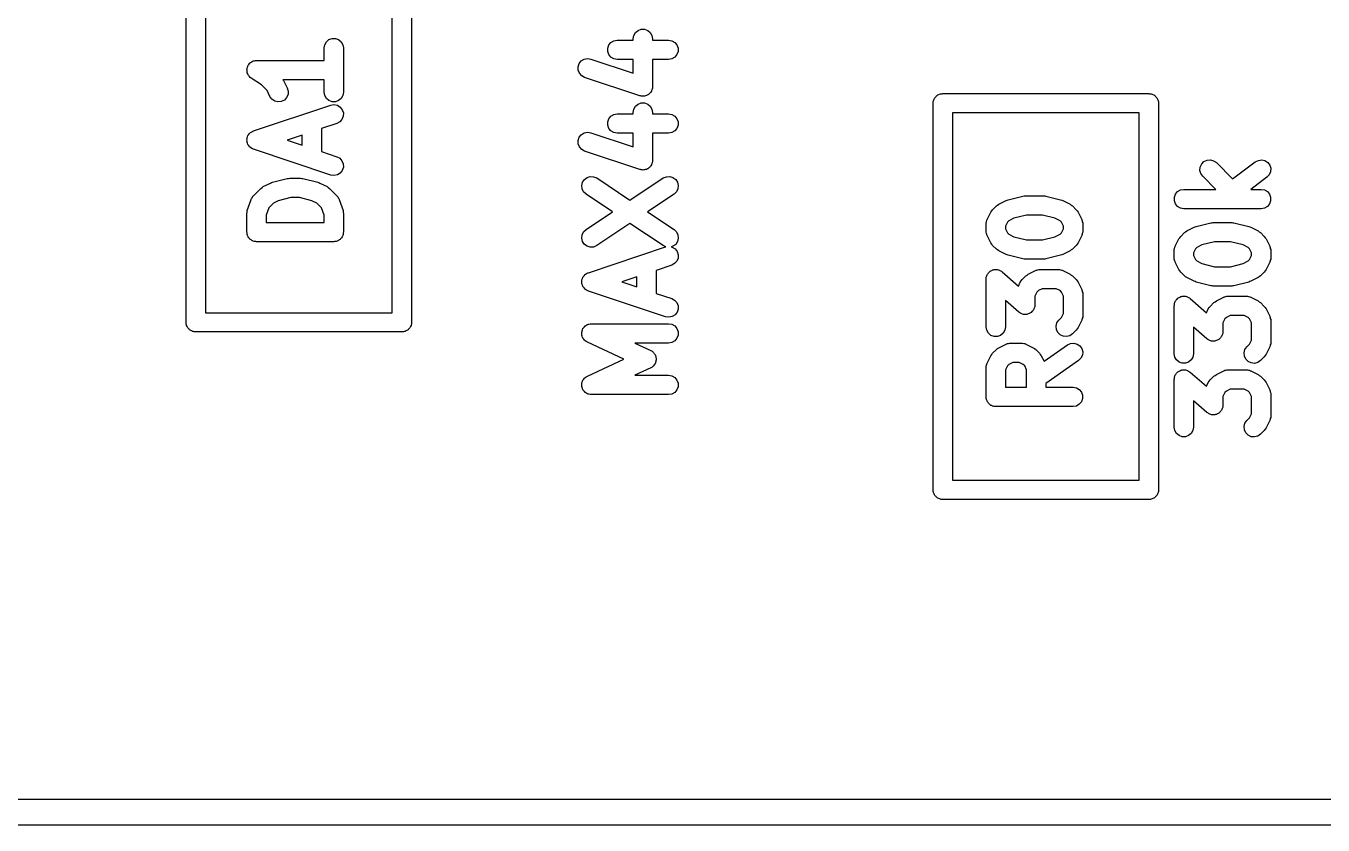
# Model space of a CAD drawing. Extents: x 10 to 287, y -200 to -10.
# Drawn here: x 168.68 to 178.75, y -112.1 to -105.9 of the extents above; entities that cross this region are included whole.
import ezdxf

# ---------------------------------------------------------------- set-up
doc = ezdxf.new("R2010")
doc.units = 0
doc.header["$MEASUREMENT"] = 0
doc.layers.add('BLACK', color=7, linetype='CONTINUOUS')

msp = doc.modelspace()

# ---------------------------------------------------------------- linework, layer by layer
at = {"layer": 'Black'}
for p, q in [((169.925, -108.2), (169.925, -105.4)), ((171.675, -105.4), (171.675, -108.2)), ((171.525, -108.125), (171.525, -105.475)), ((170.075, -105.782), (170.075, -108.125)), ((173.414, -105.952), (173.434, -105.935)), ((173.434, -105.935), (173.458, -105.926)), ((173.458, -105.926), (173.484, -105.926)), ((173.484, -105.926), (173.509, -105.935)), ((173.509, -105.935), (173.529, -105.952)), ((170.996, -106.071), (171.001, -106.046)), ((171.001, -106.046), (171.014, -106.023)), ((171.014, -106.023), (171.034, -106.006)), ((171.034, -106.006), (171.058, -105.998)), ((171.058, -105.998), (171.084, -105.998)), ((171.084, -105.998), (171.109, -106.006)), ((171.109, -106.006), (171.129, -106.023)), ((171.129, -106.023), (171.142, -106.046)), ((171.142, -106.046), (171.146, -106.071)), ((173.198, -106.073), (173.206, -106.048)), ((173.206, -106.048), (173.223, -106.028)), ((173.223, -106.028), (173.246, -106.015)), ((173.246, -106.015), (173.271, -106.011)), ((173.271, -106.011), (173.396, -106.011)), ((173.396, -106), (173.401, -105.974)), ((173.396, -106.011), (173.396, -106)), ((173.401, -105.974), (173.414, -105.952)), ((173.529, -105.952), (173.542, -105.974)), ((173.542, -105.974), (173.546, -106)), ((173.546, -106), (173.546, -106.011)), ((173.546, -106.011), (173.671, -106.011)), ((173.671, -106.011), (173.697, -106.015)), ((173.697, -106.015), (173.72, -106.028)), ((173.72, -106.028), (173.736, -106.048)), ((173.736, -106.048), (173.745, -106.073)), ((170.996, -106.168), (170.996, -106.071)), ((171.146, -106.071), (171.146, -106.414)), ((173.198, -106.099), (173.198, -106.073)), ((173.206, -106.123), (173.198, -106.099)), ((173.223, -106.143), (173.206, -106.123)), ((173.246, -106.156), (173.223, -106.143)), ((173.72, -106.143), (173.697, -106.156)), ((173.736, -106.123), (173.72, -106.143)), ((173.745, -106.099), (173.736, -106.123)), ((173.745, -106.073), (173.745, -106.099)), ((170.397, -106.238), (170.398, -106.234)), ((170.398, -106.247), (170.397, -106.238)), ((170.398, -106.23), (170.401, -106.221)), ((170.398, -106.234), (170.398, -106.23)), ((170.398, -106.256), (170.398, -106.247)), ((170.401, -106.221), (170.403, -106.213)), ((170.403, -106.213), (170.405, -106.209)), ((170.405, -106.209), (170.406, -106.205)), ((170.406, -106.205), (170.412, -106.199)), ((170.412, -106.199), (170.417, -106.191)), ((170.417, -106.191), (170.421, -106.189)), ((170.421, -106.189), (170.423, -106.185)), ((170.423, -106.185), (170.431, -106.181)), ((170.431, -106.181), (170.438, -106.176)), ((170.438, -106.176), (170.442, -106.174)), ((170.442, -106.174), (170.446, -106.172)), ((170.446, -106.172), (170.455, -106.171)), ((170.455, -106.171), (170.463, -106.168)), ((170.463, -106.168), (170.467, -106.169)), ((170.467, -106.169), (170.471, -106.168)), ((170.471, -106.168), (170.996, -106.168)), ((172.969, -106.218), (172.977, -106.193)), ((172.969, -106.244), (172.969, -106.218)), ((172.979, -106.268), (172.969, -106.244)), ((172.977, -106.193), (172.993, -106.172)), ((172.993, -106.172), (173.015, -106.159)), ((173.015, -106.159), (173.041, -106.154)), ((173.041, -106.154), (173.067, -106.157)), ((173.067, -106.157), (173.396, -106.267)), ((173.271, -106.161), (173.246, -106.156)), ((173.396, -106.161), (173.271, -106.161)), ((173.396, -106.267), (173.396, -106.161)), ((173.671, -106.161), (173.546, -106.161)), ((173.546, -106.161), (173.546, -106.371)), ((173.697, -106.156), (173.671, -106.161)), ((170.399, -106.26), (170.398, -106.256)), ((170.399, -106.264), (170.399, -106.26)), ((170.403, -106.272), (170.399, -106.264)), ((170.406, -106.28), (170.403, -106.272)), ((170.409, -106.284), (170.406, -106.28)), ((170.411, -106.287), (170.409, -106.284)), ((170.417, -106.293), (170.411, -106.287)), ((170.423, -106.3), (170.417, -106.293)), ((170.427, -106.302), (170.423, -106.3)), ((170.43, -106.305), (170.427, -106.302)), ((170.509, -106.358), (170.43, -106.305)), ((170.996, -106.318), (170.677, -106.318)), ((170.677, -106.318), (170.681, -106.324)), ((170.681, -106.324), (170.71, -106.381)), ((170.996, -106.414), (170.996, -106.318)), ((172.996, -106.287), (172.979, -106.268)), ((173.019, -106.3), (172.996, -106.287)), ((173.448, -106.443), (173.019, -106.3)), ((170.553, -106.402), (170.509, -106.358)), ((170.576, -106.448), (170.553, -106.402)), ((170.591, -106.469), (170.576, -106.448)), ((170.716, -106.432), (170.705, -106.456)), ((170.71, -106.381), (170.717, -106.406)), ((170.717, -106.406), (170.716, -106.432)), ((171.001, -106.44), (170.996, -106.414)), ((171.014, -106.462), (171.001, -106.44)), ((171.142, -106.44), (171.129, -106.462)), ((171.146, -106.414), (171.142, -106.44)), ((173.453, -106.443), (173.448, -106.443)), ((173.458, -106.445), (173.453, -106.443)), ((173.466, -106.445), (173.458, -106.445)), ((173.473, -106.446), (173.466, -106.445)), ((173.479, -106.445), (173.473, -106.446)), ((173.484, -106.445), (173.479, -106.445)), ((173.492, -106.443), (173.484, -106.445)), ((173.499, -106.441), (173.492, -106.443)), ((173.504, -106.438), (173.499, -106.441)), ((173.509, -106.436), (173.504, -106.438)), ((173.515, -106.432), (173.509, -106.436)), ((173.521, -106.428), (173.515, -106.432)), ((173.525, -106.423), (173.521, -106.428)), ((173.529, -106.42), (173.525, -106.423)), ((173.533, -106.413), (173.529, -106.42)), ((173.537, -106.407), (173.533, -106.413)), ((173.539, -106.402), (173.537, -106.407)), ((173.542, -106.397), (173.539, -106.402)), ((173.543, -106.39), (173.542, -106.397)), ((173.546, -106.382), (173.543, -106.39)), ((173.546, -106.371), (173.545, -106.377)), ((173.545, -106.377), (173.546, -106.382)), ((175.739, -106.457), (175.743, -106.452)), ((175.743, -106.452), (175.748, -106.448)), ((175.748, -106.448), (175.752, -106.443)), ((175.752, -106.443), (175.757, -106.439)), ((175.757, -106.439), (175.762, -106.435)), ((175.762, -106.435), (175.769, -106.433)), ((175.769, -106.433), (175.774, -106.43)), ((175.774, -106.43), (175.781, -106.428)), ((175.781, -106.428), (175.787, -106.426)), ((175.787, -106.426), (175.794, -106.426)), ((175.794, -106.426), (175.8, -106.425)), ((175.8, -106.425), (177.4, -106.425)), ((177.4, -106.425), (177.406, -106.426)), ((177.406, -106.426), (177.413, -106.426)), ((177.413, -106.426), (177.419, -106.428)), ((177.419, -106.428), (177.426, -106.43)), ((177.426, -106.43), (177.431, -106.433)), ((177.431, -106.433), (177.438, -106.435)), ((177.438, -106.435), (177.443, -106.439)), ((177.443, -106.439), (177.448, -106.443)), ((177.448, -106.443), (177.452, -106.448)), ((177.452, -106.448), (177.457, -106.452)), ((177.457, -106.452), (177.461, -106.457)), ((170.448, -106.715), (171.048, -106.515)), ((170.613, -106.483), (170.591, -106.469)), ((170.638, -106.489), (170.613, -106.483)), ((170.664, -106.486), (170.638, -106.489)), ((170.688, -106.475), (170.664, -106.486)), ((170.705, -106.456), (170.688, -106.475)), ((171.034, -106.479), (171.014, -106.462)), ((171.058, -106.488), (171.034, -106.479)), ((171.048, -106.515), (171.073, -106.511)), ((171.084, -106.488), (171.058, -106.488)), ((171.073, -106.511), (171.099, -106.516)), ((171.109, -106.479), (171.084, -106.488)), ((171.099, -106.516), (171.121, -106.53)), ((171.129, -106.462), (171.109, -106.479)), ((171.121, -106.53), (171.137, -106.55)), ((171.137, -106.55), (171.146, -106.575)), ((173.396, -106.571), (173.401, -106.546)), ((173.401, -106.546), (173.414, -106.523)), ((173.414, -106.523), (173.434, -106.506)), ((173.434, -106.506), (173.458, -106.498)), ((173.458, -106.498), (173.484, -106.498)), ((173.484, -106.498), (173.509, -106.506)), ((173.509, -106.506), (173.529, -106.523)), ((173.529, -106.523), (173.542, -106.546)), ((173.542, -106.546), (173.546, -106.571)), ((175.725, -106.5), (175.726, -106.494)), ((175.725, -109.5), (175.725, -106.5)), ((175.726, -106.487), (175.728, -106.481)), ((175.726, -106.494), (175.726, -106.487)), ((175.728, -106.481), (175.73, -106.474)), ((175.73, -106.474), (175.733, -106.469)), ((175.733, -106.469), (175.735, -106.462)), ((175.735, -106.462), (175.739, -106.457)), ((177.461, -106.457), (177.465, -106.462)), ((177.465, -106.462), (177.467, -106.469)), ((177.467, -106.469), (177.47, -106.474)), ((177.47, -106.474), (177.472, -106.481)), ((177.472, -106.481), (177.474, -106.487)), ((177.474, -106.487), (177.474, -106.494)), ((177.474, -106.494), (177.475, -106.5)), ((177.475, -106.5), (177.475, -109.5)), ((171.118, -106.644), (171.095, -106.657)), ((171.135, -106.625), (171.118, -106.644)), ((171.145, -106.601), (171.135, -106.625)), ((171.146, -106.575), (171.145, -106.601)), ((173.198, -106.644), (173.206, -106.62)), ((173.198, -106.67), (173.198, -106.644)), ((173.206, -106.62), (173.223, -106.6)), ((173.223, -106.6), (173.246, -106.587)), ((173.246, -106.587), (173.271, -106.582)), ((173.271, -106.582), (173.396, -106.582)), ((173.396, -106.582), (173.396, -106.571)), ((173.546, -106.571), (173.546, -106.582)), ((173.546, -106.582), (173.671, -106.582)), ((173.671, -106.582), (173.697, -106.587)), ((173.697, -106.587), (173.72, -106.6)), ((173.72, -106.6), (173.736, -106.62)), ((173.736, -106.62), (173.745, -106.644)), ((173.745, -106.644), (173.745, -106.67)), ((177.325, -106.575), (175.875, -106.575)), ((175.875, -106.575), (175.875, -109.425)), ((177.325, -109.425), (177.325, -106.575)), ((170.402, -106.76), (170.405, -106.75)), ((170.405, -106.75), (170.407, -106.748)), ((170.407, -106.748), (170.408, -106.746)), ((170.408, -106.746), (170.415, -106.738)), ((170.415, -106.738), (170.422, -106.73)), ((170.422, -106.73), (170.423, -106.729)), ((170.423, -106.729), (170.425, -106.727)), ((170.425, -106.727), (170.434, -106.722)), ((170.434, -106.722), (170.444, -106.716)), ((170.444, -106.716), (170.446, -106.716)), ((170.446, -106.716), (170.448, -106.715)), ((170.825, -106.747), (170.709, -106.786)), ((170.825, -106.825), (170.825, -106.747)), ((171.095, -106.657), (170.975, -106.697)), ((170.975, -106.697), (170.975, -106.875)), ((172.977, -106.764), (172.993, -106.744)), ((172.993, -106.744), (173.015, -106.73)), ((173.015, -106.73), (173.041, -106.725)), ((173.041, -106.725), (173.067, -106.729)), ((173.067, -106.729), (173.396, -106.839)), ((173.206, -106.695), (173.198, -106.67)), ((173.223, -106.715), (173.206, -106.695)), ((173.246, -106.728), (173.223, -106.715)), ((173.271, -106.732), (173.246, -106.728)), ((173.396, -106.732), (173.271, -106.732)), ((173.396, -106.839), (173.396, -106.732)), ((173.671, -106.732), (173.546, -106.732)), ((173.546, -106.732), (173.546, -106.943)), ((173.697, -106.728), (173.671, -106.732)), ((173.72, -106.715), (173.697, -106.728)), ((173.736, -106.695), (173.72, -106.715)), ((173.745, -106.67), (173.736, -106.695)), ((170.397, -106.775), (170.398, -106.773)), ((170.398, -106.786), (170.397, -106.775)), ((170.397, -106.797), (170.398, -106.786)), ((170.398, -106.799), (170.397, -106.797)), ((170.398, -106.771), (170.402, -106.76)), ((170.398, -106.773), (170.398, -106.771)), ((170.398, -106.801), (170.398, -106.799)), ((170.402, -106.811), (170.398, -106.801)), ((170.405, -106.821), (170.402, -106.811)), ((170.407, -106.823), (170.405, -106.821)), ((170.408, -106.825), (170.407, -106.823)), ((170.415, -106.833), (170.408, -106.825)), ((170.422, -106.842), (170.415, -106.833)), ((170.423, -106.843), (170.422, -106.842)), ((170.425, -106.844), (170.423, -106.843)), ((170.434, -106.85), (170.425, -106.844)), ((170.444, -106.855), (170.434, -106.85)), ((170.446, -106.856), (170.444, -106.855)), ((170.448, -106.857), (170.446, -106.856)), ((171.048, -107.057), (170.448, -106.857)), ((170.709, -106.786), (170.825, -106.825)), ((172.969, -106.789), (172.977, -106.764)), ((172.969, -106.815), (172.969, -106.789)), ((172.979, -106.839), (172.969, -106.815)), ((172.996, -106.859), (172.979, -106.839)), ((170.975, -106.875), (171.095, -106.915)), ((171.095, -106.915), (171.118, -106.927)), ((171.118, -106.927), (171.135, -106.946)), ((171.135, -106.946), (171.145, -106.971)), ((173.019, -106.871), (172.996, -106.859)), ((173.448, -107.014), (173.019, -106.871)), ((173.546, -106.954), (173.543, -106.961)), ((173.546, -106.943), (173.545, -106.948)), ((173.545, -106.948), (173.546, -106.954)), ((177.81, -106.971), (177.828, -106.953)), ((177.828, -106.953), (177.852, -106.942)), ((177.852, -106.942), (177.878, -106.94)), ((177.878, -106.94), (177.903, -106.946)), ((177.903, -106.946), (177.924, -106.961)), ((178.05, -107.087), (178.226, -106.954)), ((178.226, -106.954), (178.25, -106.943)), ((178.25, -106.943), (178.276, -106.939)), ((178.276, -106.939), (178.301, -106.945)), ((178.301, -106.945), (178.323, -106.96)), ((171.073, -107.061), (171.048, -107.057)), ((171.099, -107.055), (171.073, -107.061)), ((171.121, -107.042), (171.099, -107.055)), ((171.137, -107.021), (171.121, -107.042)), ((171.146, -106.997), (171.137, -107.021)), ((171.145, -106.971), (171.146, -106.997)), ((173.453, -107.015), (173.448, -107.014)), ((173.458, -107.017), (173.453, -107.015)), ((173.466, -107.017), (173.458, -107.017)), ((173.473, -107.018), (173.466, -107.017)), ((173.479, -107.017), (173.473, -107.018)), ((173.484, -107.017), (173.479, -107.017)), ((173.492, -107.014), (173.484, -107.017)), ((173.499, -107.013), (173.492, -107.014)), ((173.504, -107.01), (173.499, -107.013)), ((173.509, -107.008), (173.504, -107.01)), ((173.515, -107.003), (173.509, -107.008)), ((173.521, -106.999), (173.515, -107.003)), ((173.525, -106.995), (173.521, -106.999)), ((173.529, -106.991), (173.525, -106.995)), ((173.533, -106.985), (173.529, -106.991)), ((173.537, -106.979), (173.533, -106.985)), ((173.539, -106.973), (173.537, -106.979)), ((173.542, -106.969), (173.539, -106.973)), ((173.543, -106.961), (173.542, -106.969)), ((177.797, -107.021), (177.799, -106.995)), ((177.803, -107.046), (177.797, -107.021)), ((177.799, -106.995), (177.81, -106.971)), ((177.818, -107.067), (177.803, -107.046)), ((177.924, -106.961), (178.05, -107.087)), ((178.334, -107.055), (178.316, -107.074)), ((178.323, -106.96), (178.338, -106.98)), ((178.344, -107.031), (178.334, -107.055)), ((178.338, -106.98), (178.346, -107.005)), ((178.346, -107.005), (178.344, -107.031)), ((170.504, -107.161), (170.514, -107.154)), ((170.514, -107.154), (170.524, -107.147)), ((170.524, -107.147), (170.581, -107.119)), ((170.581, -107.119), (170.589, -107.116)), ((170.589, -107.116), (170.596, -107.113)), ((170.596, -107.113), (170.71, -107.084)), ((170.71, -107.084), (170.72, -107.084)), ((170.72, -107.084), (170.729, -107.082)), ((170.729, -107.082), (170.814, -107.082)), ((170.814, -107.082), (170.823, -107.084)), ((170.823, -107.084), (170.832, -107.084)), ((170.832, -107.084), (170.947, -107.113)), ((170.947, -107.113), (170.954, -107.116)), ((170.954, -107.116), (170.962, -107.119)), ((170.962, -107.119), (171.019, -107.147)), ((171.019, -107.147), (171.029, -107.154)), ((171.029, -107.154), (171.039, -107.161)), ((172.997, -107.138), (173.003, -107.113)), ((172.999, -107.164), (172.997, -107.138)), ((173.003, -107.113), (173.017, -107.091)), ((173.017, -107.091), (173.038, -107.076)), ((173.038, -107.076), (173.063, -107.068)), ((173.063, -107.068), (173.089, -107.07)), ((173.089, -107.07), (173.113, -107.08)), ((173.113, -107.08), (173.371, -107.253)), ((173.371, -107.253), (173.63, -107.08)), ((173.63, -107.08), (173.654, -107.07)), ((173.654, -107.07), (173.68, -107.068)), ((173.68, -107.068), (173.705, -107.076)), ((173.705, -107.076), (173.726, -107.091)), ((173.726, -107.091), (173.74, -107.113)), ((173.74, -107.113), (173.746, -107.138)), ((173.746, -107.138), (173.743, -107.164)), ((177.919, -107.168), (177.818, -107.067)), ((178.316, -107.074), (178.192, -107.168)), ((170.4, -107.333), (170.429, -107.248)), ((170.429, -107.248), (170.431, -107.244)), ((170.431, -107.244), (170.432, -107.24)), ((170.432, -107.24), (170.437, -107.233)), ((170.437, -107.233), (170.441, -107.225)), ((170.441, -107.225), (170.444, -107.222)), ((170.444, -107.222), (170.447, -107.218)), ((170.447, -107.218), (170.504, -107.161)), ((170.64, -107.256), (170.602, -107.276)), ((170.738, -107.232), (170.64, -107.256)), ((170.805, -107.232), (170.738, -107.232)), ((170.902, -107.256), (170.805, -107.232)), ((170.941, -107.276), (170.902, -107.256)), ((171.039, -107.161), (171.096, -107.218)), ((171.096, -107.218), (171.098, -107.222)), ((171.098, -107.222), (171.102, -107.225)), ((171.102, -107.225), (171.106, -107.233)), ((171.106, -107.233), (171.111, -107.24)), ((171.111, -107.24), (171.112, -107.244)), ((171.112, -107.244), (171.114, -107.248)), ((171.114, -107.248), (171.143, -107.333)), ((173.011, -107.187), (172.999, -107.164)), ((173.03, -107.205), (173.011, -107.187)), ((173.236, -107.343), (173.03, -107.205)), ((173.713, -107.205), (173.507, -107.343)), ((173.732, -107.187), (173.713, -107.205)), ((173.743, -107.164), (173.732, -107.187)), ((176.235, -107.283), (176.292, -107.254)), ((176.292, -107.254), (176.3, -107.252)), ((176.3, -107.252), (176.308, -107.249)), ((176.308, -107.249), (176.422, -107.22)), ((176.422, -107.22), (176.431, -107.219)), ((176.431, -107.219), (176.44, -107.218)), ((176.44, -107.218), (176.583, -107.218)), ((176.583, -107.218), (176.592, -107.219)), ((176.592, -107.219), (176.601, -107.22)), ((176.601, -107.22), (176.715, -107.249)), ((176.715, -107.249), (176.723, -107.252)), ((176.723, -107.252), (176.731, -107.254)), ((176.731, -107.254), (176.788, -107.283)), ((177.598, -107.23), (177.606, -107.205)), ((177.598, -107.256), (177.598, -107.23)), ((177.606, -107.28), (177.598, -107.256)), ((177.606, -107.205), (177.623, -107.185)), ((177.623, -107.185), (177.646, -107.172)), ((177.646, -107.172), (177.671, -107.168)), ((177.671, -107.168), (177.919, -107.168)), ((178.192, -107.168), (178.271, -107.168)), ((178.271, -107.168), (178.297, -107.172)), ((178.297, -107.172), (178.32, -107.185)), ((178.32, -107.185), (178.336, -107.205)), ((178.336, -107.205), (178.345, -107.23)), ((178.345, -107.256), (178.336, -107.28)), ((178.345, -107.23), (178.345, -107.256)), ((170.396, -107.357), (170.399, -107.345)), ((170.396, -107.5), (170.396, -107.357)), ((170.399, -107.345), (170.4, -107.333)), ((170.566, -107.312), (170.546, -107.369)), ((170.602, -107.276), (170.566, -107.312)), ((170.977, -107.312), (170.941, -107.276)), ((170.996, -107.369), (170.977, -107.312)), ((171.143, -107.333), (171.144, -107.345)), ((171.144, -107.345), (171.146, -107.357)), ((171.146, -107.357), (171.146, -107.5)), ((173.03, -107.48), (173.236, -107.343)), ((173.507, -107.343), (173.713, -107.48)), ((176.144, -107.402), (176.173, -107.345)), ((176.173, -107.345), (176.18, -107.335)), ((176.18, -107.335), (176.187, -107.326)), ((176.187, -107.326), (176.216, -107.297)), ((176.216, -107.297), (176.225, -107.29)), ((176.225, -107.29), (176.235, -107.283)), ((176.788, -107.283), (176.797, -107.29)), ((176.797, -107.29), (176.807, -107.297)), ((176.807, -107.297), (176.836, -107.326)), ((176.836, -107.326), (176.843, -107.335)), ((176.843, -107.335), (176.85, -107.345)), ((176.85, -107.345), (176.879, -107.402)), ((177.623, -107.3), (177.606, -107.28)), ((177.646, -107.313), (177.623, -107.3)), ((177.671, -107.318), (177.646, -107.313)), ((178.271, -107.318), (177.671, -107.318)), ((178.297, -107.313), (178.271, -107.318)), ((178.32, -107.3), (178.297, -107.313)), ((178.336, -107.28), (178.32, -107.3)), ((170.546, -107.369), (170.546, -107.425)), ((170.546, -107.425), (170.996, -107.425)), ((170.996, -107.425), (170.996, -107.369)), ((173.371, -107.433), (173.113, -107.605)), ((173.63, -107.605), (173.371, -107.433)), ((176.136, -107.436), (176.137, -107.431)), ((176.136, -107.493), (176.136, -107.436)), ((176.137, -107.427), (176.139, -107.419)), ((176.137, -107.431), (176.137, -107.427)), ((176.139, -107.419), (176.141, -107.41)), ((176.141, -107.41), (176.143, -107.406)), ((176.143, -107.406), (176.144, -107.402)), ((176.302, -107.423), (176.286, -107.453)), ((176.286, -107.453), (176.286, -107.475)), ((176.313, -107.412), (176.302, -107.423)), ((176.352, -107.392), (176.313, -107.412)), ((176.449, -107.368), (176.352, -107.392)), ((176.574, -107.368), (176.449, -107.368)), ((176.671, -107.392), (176.574, -107.368)), ((176.71, -107.412), (176.671, -107.392)), ((176.721, -107.423), (176.71, -107.412)), ((176.736, -107.453), (176.721, -107.423)), ((176.736, -107.475), (176.736, -107.453)), ((176.879, -107.402), (176.88, -107.406)), ((176.88, -107.406), (176.882, -107.41)), ((176.882, -107.41), (176.883, -107.419)), ((176.883, -107.419), (176.886, -107.427)), ((176.886, -107.427), (176.886, -107.431)), ((176.886, -107.431), (176.886, -107.436)), ((176.886, -107.436), (176.886, -107.493)), ((177.695, -107.49), (177.752, -107.461)), ((177.752, -107.461), (177.76, -107.459)), ((177.76, -107.459), (177.768, -107.456)), ((177.768, -107.456), (177.882, -107.427)), ((177.882, -107.427), (177.891, -107.427)), ((177.891, -107.427), (177.9, -107.425)), ((177.9, -107.425), (178.043, -107.425)), ((178.043, -107.425), (178.052, -107.427)), ((178.052, -107.427), (178.061, -107.427)), ((178.061, -107.427), (178.175, -107.456)), ((178.175, -107.456), (178.183, -107.459)), ((178.183, -107.459), (178.191, -107.461)), ((178.191, -107.461), (178.248, -107.49)), ((170.398, -107.506), (170.396, -107.5)), ((170.398, -107.513), (170.398, -107.506)), ((170.4, -107.519), (170.398, -107.513)), ((170.401, -107.526), (170.4, -107.519)), ((170.404, -107.531), (170.401, -107.526)), ((170.406, -107.537), (170.404, -107.531)), ((170.411, -107.543), (170.406, -107.537)), ((170.414, -107.548), (170.411, -107.543)), ((170.419, -107.552), (170.414, -107.548)), ((170.423, -107.557), (170.419, -107.552)), ((170.429, -107.561), (170.423, -107.557)), ((170.434, -107.565), (170.429, -107.561)), ((171.114, -107.561), (171.109, -107.565)), ((171.12, -107.557), (171.114, -107.561)), ((171.124, -107.552), (171.12, -107.557)), ((171.129, -107.548), (171.124, -107.552)), ((171.132, -107.543), (171.129, -107.548)), ((171.136, -107.537), (171.132, -107.543)), ((171.139, -107.531), (171.136, -107.537)), ((171.142, -107.526), (171.139, -107.531)), ((171.143, -107.519), (171.142, -107.526)), ((171.145, -107.513), (171.143, -107.519)), ((171.146, -107.5), (171.145, -107.506)), ((171.145, -107.506), (171.145, -107.513)), ((172.997, -107.548), (172.999, -107.522)), ((173.003, -107.573), (172.997, -107.548)), ((172.999, -107.522), (173.011, -107.498)), ((173.011, -107.498), (173.03, -107.48)), ((173.713, -107.48), (173.732, -107.498)), ((173.732, -107.498), (173.743, -107.522)), ((173.746, -107.548), (173.74, -107.573)), ((173.743, -107.522), (173.746, -107.548)), ((176.137, -107.497), (176.136, -107.493)), ((176.137, -107.501), (176.137, -107.497)), ((176.139, -107.51), (176.137, -107.501)), ((176.141, -107.519), (176.139, -107.51)), ((176.143, -107.522), (176.141, -107.519)), ((176.144, -107.526), (176.143, -107.522)), ((176.173, -107.584), (176.144, -107.526)), ((176.286, -107.475), (176.302, -107.506)), ((176.302, -107.506), (176.313, -107.517)), ((176.313, -107.517), (176.352, -107.536)), ((176.352, -107.536), (176.449, -107.561)), ((176.449, -107.561), (176.574, -107.561)), ((176.574, -107.561), (176.671, -107.536)), ((176.671, -107.536), (176.71, -107.517)), ((176.71, -107.517), (176.721, -107.506)), ((176.721, -107.506), (176.736, -107.475)), ((176.879, -107.526), (176.85, -107.584)), ((176.88, -107.522), (176.879, -107.526)), ((176.882, -107.519), (176.88, -107.522)), ((176.883, -107.51), (176.882, -107.519)), ((176.886, -107.501), (176.883, -107.51)), ((176.886, -107.493), (176.886, -107.497)), ((176.886, -107.497), (176.886, -107.501)), ((177.604, -107.609), (177.633, -107.552)), ((177.633, -107.552), (177.64, -107.543)), ((177.64, -107.543), (177.647, -107.533)), ((177.647, -107.533), (177.676, -107.504)), ((177.676, -107.504), (177.685, -107.497)), ((177.685, -107.497), (177.695, -107.49)), ((178.248, -107.49), (178.257, -107.497)), ((178.257, -107.497), (178.267, -107.504)), ((178.267, -107.504), (178.296, -107.533)), ((178.296, -107.533), (178.303, -107.543)), ((178.303, -107.543), (178.31, -107.552)), ((178.31, -107.552), (178.339, -107.609)), ((170.44, -107.567), (170.434, -107.565)), ((170.446, -107.57), (170.44, -107.567)), ((170.452, -107.572), (170.446, -107.57)), ((170.458, -107.574), (170.452, -107.572)), ((170.465, -107.574), (170.458, -107.574)), ((170.471, -107.575), (170.465, -107.574)), ((171.071, -107.575), (170.471, -107.575)), ((171.078, -107.574), (171.071, -107.575)), ((171.084, -107.574), (171.078, -107.574)), ((171.091, -107.572), (171.084, -107.574)), ((171.097, -107.57), (171.091, -107.572)), ((171.103, -107.567), (171.097, -107.57)), ((171.109, -107.565), (171.103, -107.567)), ((173.017, -107.595), (173.003, -107.573)), ((173.038, -107.61), (173.017, -107.595)), ((173.063, -107.617), (173.038, -107.61)), ((173.048, -107.815), (173.648, -107.615)), ((173.089, -107.616), (173.063, -107.617)), ((173.113, -107.605), (173.089, -107.616)), ((173.65, -107.614), (173.63, -107.605)), ((173.648, -107.615), (173.65, -107.614)), ((173.705, -107.61), (173.691, -107.614)), ((173.691, -107.614), (173.699, -107.616)), ((173.699, -107.616), (173.721, -107.63)), ((173.726, -107.595), (173.705, -107.61)), ((173.721, -107.63), (173.737, -107.65)), ((173.74, -107.573), (173.726, -107.595)), ((173.737, -107.65), (173.746, -107.675)), ((176.18, -107.593), (176.173, -107.584)), ((176.187, -107.603), (176.18, -107.593)), ((176.216, -107.632), (176.187, -107.603)), ((176.225, -107.638), (176.216, -107.632)), ((176.235, -107.646), (176.225, -107.638)), ((176.292, -107.674), (176.235, -107.646)), ((176.788, -107.646), (176.731, -107.674)), ((176.797, -107.638), (176.788, -107.646)), ((176.807, -107.632), (176.797, -107.638)), ((176.836, -107.603), (176.807, -107.632)), ((176.843, -107.593), (176.836, -107.603)), ((176.85, -107.584), (176.843, -107.593)), ((177.596, -107.643), (177.597, -107.639)), ((177.596, -107.7), (177.596, -107.643)), ((177.597, -107.634), (177.599, -107.626)), ((177.597, -107.639), (177.597, -107.634)), ((177.599, -107.626), (177.601, -107.617)), ((177.601, -107.617), (177.603, -107.613)), ((177.603, -107.613), (177.604, -107.609)), ((177.762, -107.63), (177.746, -107.661)), ((177.746, -107.661), (177.746, -107.682)), ((177.773, -107.619), (177.762, -107.63)), ((177.812, -107.599), (177.773, -107.619)), ((177.909, -107.575), (177.812, -107.599)), ((178.034, -107.575), (177.909, -107.575)), ((178.131, -107.599), (178.034, -107.575)), ((178.17, -107.619), (178.131, -107.599)), ((178.181, -107.63), (178.17, -107.619)), ((178.196, -107.661), (178.181, -107.63)), ((178.196, -107.682), (178.196, -107.661)), ((178.339, -107.609), (178.34, -107.613)), ((178.34, -107.613), (178.342, -107.617)), ((178.342, -107.617), (178.343, -107.626)), ((178.343, -107.626), (178.346, -107.634)), ((178.346, -107.634), (178.346, -107.639)), ((178.346, -107.639), (178.346, -107.643)), ((178.346, -107.643), (178.346, -107.7)), ((173.695, -107.757), (173.575, -107.797)), ((173.718, -107.744), (173.695, -107.757)), ((173.735, -107.725), (173.718, -107.744)), ((173.745, -107.701), (173.735, -107.725)), ((173.746, -107.675), (173.745, -107.701)), ((176.3, -107.677), (176.292, -107.674)), ((176.308, -107.68), (176.3, -107.677)), ((176.422, -107.708), (176.308, -107.68)), ((176.431, -107.709), (176.422, -107.708)), ((176.44, -107.711), (176.431, -107.709)), ((176.583, -107.711), (176.44, -107.711)), ((176.592, -107.709), (176.583, -107.711)), ((176.601, -107.708), (176.592, -107.709)), ((176.715, -107.68), (176.601, -107.708)), ((176.723, -107.677), (176.715, -107.68)), ((176.731, -107.674), (176.723, -107.677)), ((177.597, -107.704), (177.596, -107.7)), ((177.597, -107.709), (177.597, -107.704)), ((177.599, -107.717), (177.597, -107.709)), ((177.601, -107.726), (177.599, -107.717)), ((177.603, -107.729), (177.601, -107.726)), ((177.604, -107.734), (177.603, -107.729)), ((177.633, -107.791), (177.604, -107.734)), ((177.746, -107.682), (177.762, -107.713)), ((177.762, -107.713), (177.773, -107.724)), ((177.773, -107.724), (177.812, -107.744)), ((177.812, -107.744), (177.909, -107.768)), ((178.034, -107.768), (178.131, -107.744)), ((178.131, -107.744), (178.17, -107.724)), ((178.17, -107.724), (178.181, -107.713)), ((178.181, -107.713), (178.196, -107.682)), ((178.339, -107.734), (178.31, -107.791)), ((178.34, -107.729), (178.339, -107.734)), ((178.342, -107.726), (178.34, -107.729)), ((178.343, -107.717), (178.342, -107.726)), ((178.346, -107.709), (178.343, -107.717)), ((178.346, -107.7), (178.346, -107.704)), ((178.346, -107.704), (178.346, -107.709)), ((172.998, -107.871), (173.002, -107.86)), ((173.002, -107.86), (173.005, -107.85)), ((173.005, -107.85), (173.007, -107.848)), ((173.007, -107.848), (173.008, -107.846)), ((173.008, -107.846), (173.015, -107.838)), ((173.015, -107.838), (173.022, -107.83)), ((173.022, -107.83), (173.023, -107.829)), ((173.023, -107.829), (173.025, -107.827)), ((173.025, -107.827), (173.034, -107.822)), ((173.034, -107.822), (173.044, -107.816)), ((173.044, -107.816), (173.046, -107.816)), ((173.046, -107.816), (173.048, -107.815)), ((173.425, -107.847), (173.309, -107.886)), ((173.425, -107.925), (173.425, -107.847)), ((173.575, -107.797), (173.575, -107.975)), ((176.136, -107.864), (176.138, -107.857)), ((176.136, -108.236), (176.136, -107.864)), ((176.138, -107.85), (176.14, -107.844)), ((176.138, -107.857), (176.138, -107.85)), ((176.14, -107.844), (176.141, -107.839)), ((176.141, -107.839), (176.145, -107.832)), ((176.145, -107.832), (176.147, -107.825)), ((176.147, -107.825), (176.151, -107.821)), ((176.151, -107.821), (176.154, -107.816)), ((176.154, -107.816), (176.16, -107.811)), ((176.16, -107.811), (176.164, -107.806)), ((176.164, -107.806), (176.169, -107.803)), ((176.169, -107.803), (176.174, -107.799)), ((176.174, -107.799), (176.181, -107.797)), ((176.181, -107.797), (176.187, -107.793)), ((176.187, -107.793), (176.193, -107.792)), ((176.193, -107.792), (176.198, -107.79)), ((176.198, -107.79), (176.206, -107.79)), ((176.206, -107.79), (176.213, -107.789)), ((176.213, -107.789), (176.219, -107.79)), ((176.219, -107.79), (176.224, -107.79)), ((176.224, -107.79), (176.231, -107.793)), ((176.231, -107.793), (176.239, -107.794)), ((176.239, -107.794), (176.243, -107.797)), ((176.243, -107.797), (176.249, -107.799)), ((176.249, -107.799), (176.255, -107.804)), ((176.255, -107.804), (176.261, -107.808)), ((176.261, -107.808), (176.387, -107.918)), ((176.416, -107.868), (176.444, -107.84)), ((176.444, -107.84), (176.454, -107.833)), ((176.454, -107.833), (176.464, -107.826)), ((176.464, -107.826), (176.521, -107.797)), ((176.521, -107.797), (176.525, -107.796)), ((176.525, -107.796), (176.529, -107.794)), ((176.529, -107.794), (176.537, -107.792)), ((176.537, -107.792), (176.546, -107.79)), ((176.546, -107.79), (176.55, -107.79)), ((176.55, -107.79), (176.554, -107.789)), ((176.554, -107.789), (176.697, -107.789)), ((176.697, -107.789), (176.701, -107.79)), ((176.701, -107.79), (176.706, -107.79)), ((176.706, -107.79), (176.714, -107.792)), ((176.714, -107.792), (176.723, -107.794)), ((176.723, -107.794), (176.727, -107.796)), ((176.727, -107.796), (176.731, -107.797)), ((176.731, -107.797), (176.788, -107.826)), ((176.788, -107.826), (176.797, -107.833)), ((176.797, -107.833), (176.807, -107.84)), ((176.807, -107.84), (176.836, -107.868)), ((177.64, -107.8), (177.633, -107.791)), ((177.647, -107.81), (177.64, -107.8)), ((177.676, -107.839), (177.647, -107.81)), ((177.685, -107.846), (177.676, -107.839)), ((177.695, -107.853), (177.685, -107.846)), ((177.752, -107.881), (177.695, -107.853)), ((177.909, -107.768), (178.034, -107.768)), ((178.248, -107.853), (178.191, -107.881)), ((178.257, -107.846), (178.248, -107.853)), ((178.267, -107.839), (178.257, -107.846)), ((178.296, -107.81), (178.267, -107.839)), ((178.303, -107.8), (178.296, -107.81)), ((178.31, -107.791), (178.303, -107.8)), ((172.997, -107.875), (172.998, -107.873)), ((172.998, -107.886), (172.997, -107.875)), ((172.997, -107.897), (172.998, -107.886)), ((172.998, -107.899), (172.997, -107.897)), ((172.998, -107.873), (172.998, -107.871)), ((172.998, -107.901), (172.998, -107.899)), ((173.002, -107.911), (172.998, -107.901)), ((173.005, -107.921), (173.002, -107.911)), ((173.007, -107.923), (173.005, -107.921)), ((173.008, -107.925), (173.007, -107.923)), ((173.015, -107.933), (173.008, -107.925)), ((173.022, -107.942), (173.015, -107.933)), ((173.023, -107.943), (173.022, -107.942)), ((173.025, -107.944), (173.023, -107.943)), ((173.034, -107.95), (173.025, -107.944)), ((173.044, -107.955), (173.034, -107.95)), ((173.046, -107.956), (173.044, -107.955)), ((173.048, -107.957), (173.046, -107.956)), ((173.648, -108.157), (173.048, -107.957)), ((173.309, -107.886), (173.425, -107.925)), ((176.387, -107.918), (176.401, -107.888)), ((176.401, -107.888), (176.409, -107.878)), ((176.409, -107.878), (176.416, -107.868)), ((176.542, -107.954), (176.53, -107.966)), ((176.572, -107.939), (176.542, -107.954)), ((176.679, -107.939), (176.572, -107.939)), ((176.71, -107.954), (176.679, -107.939)), ((176.721, -107.966), (176.71, -107.954)), ((176.836, -107.868), (176.843, -107.878)), ((176.843, -107.878), (176.85, -107.888)), ((176.85, -107.888), (176.879, -107.945)), ((176.879, -107.945), (176.88, -107.949)), ((176.88, -107.949), (176.882, -107.953)), ((176.882, -107.953), (176.883, -107.962)), ((176.883, -107.962), (176.886, -107.97)), ((177.76, -107.884), (177.752, -107.881)), ((177.768, -107.887), (177.76, -107.884)), ((177.882, -107.916), (177.768, -107.887)), ((177.891, -107.916), (177.882, -107.916)), ((177.9, -107.918), (177.891, -107.916)), ((178.043, -107.918), (177.9, -107.918)), ((178.052, -107.916), (178.043, -107.918)), ((178.061, -107.916), (178.052, -107.916)), ((178.175, -107.887), (178.061, -107.916)), ((178.183, -107.884), (178.175, -107.887)), ((178.191, -107.881), (178.183, -107.884)), ((173.575, -107.975), (173.695, -108.015)), ((173.695, -108.015), (173.718, -108.027)), ((173.718, -108.027), (173.735, -108.046)), ((173.735, -108.046), (173.745, -108.071)), ((176.391, -108.121), (176.286, -108.03)), ((176.286, -108.03), (176.286, -108.236)), ((176.515, -108.064), (176.514, -108.072)), ((176.53, -107.966), (176.515, -107.996)), ((176.515, -107.996), (176.515, -108.064)), ((176.736, -107.996), (176.721, -107.966)), ((176.736, -108.132), (176.736, -107.996)), ((176.886, -107.97), (176.886, -107.974)), ((176.886, -107.974), (176.886, -107.979)), ((176.886, -107.979), (176.886, -108.15)), ((177.596, -108.071), (177.598, -108.064)), ((177.598, -108.057), (177.6, -108.051)), ((177.598, -108.064), (177.598, -108.057)), ((177.6, -108.051), (177.601, -108.046)), ((177.601, -108.046), (177.605, -108.039)), ((177.605, -108.039), (177.607, -108.033)), ((177.607, -108.033), (177.611, -108.028)), ((177.611, -108.028), (177.614, -108.023)), ((177.614, -108.023), (177.62, -108.019)), ((177.62, -108.019), (177.624, -108.013)), ((177.624, -108.013), (177.629, -108.01)), ((177.629, -108.01), (177.634, -108.006)), ((177.634, -108.006), (177.641, -108.004)), ((177.641, -108.004), (177.647, -108)), ((177.647, -108), (177.653, -108)), ((177.653, -108), (177.658, -107.998)), ((177.658, -107.998), (177.666, -107.998)), ((177.666, -107.998), (177.673, -107.996)), ((177.673, -107.996), (177.679, -107.998)), ((177.679, -107.998), (177.684, -107.998)), ((177.684, -107.998), (177.691, -108)), ((177.691, -108), (177.699, -108.001)), ((177.699, -108.001), (177.703, -108.004)), ((177.703, -108.004), (177.709, -108.006)), ((177.709, -108.006), (177.715, -108.011)), ((177.715, -108.011), (177.721, -108.015)), ((177.721, -108.015), (177.847, -108.125)), ((177.876, -108.076), (177.904, -108.047)), ((177.904, -108.047), (177.914, -108.04)), ((177.914, -108.04), (177.924, -108.033)), ((177.924, -108.033), (177.981, -108.004)), ((177.981, -108.004), (177.985, -108.003)), ((177.985, -108.003), (177.989, -108.001)), ((177.989, -108.001), (177.997, -107.999)), ((177.997, -107.999), (178.006, -107.997)), ((178.006, -107.997), (178.01, -107.997)), ((178.01, -107.997), (178.014, -107.996)), ((178.014, -107.996), (178.157, -107.996)), ((178.157, -107.996), (178.161, -107.997)), ((178.161, -107.997), (178.166, -107.997)), ((178.166, -107.997), (178.174, -107.999)), ((178.174, -107.999), (178.183, -108.001)), ((178.183, -108.001), (178.187, -108.003)), ((178.187, -108.003), (178.191, -108.004)), ((178.191, -108.004), (178.248, -108.033)), ((178.248, -108.033), (178.257, -108.04)), ((178.257, -108.04), (178.267, -108.047)), ((178.267, -108.047), (178.296, -108.076)), ((170.075, -108.125), (171.525, -108.125)), ((173.673, -108.161), (173.648, -108.157)), ((173.699, -108.155), (173.673, -108.161)), ((173.721, -108.142), (173.699, -108.155)), ((173.737, -108.121), (173.721, -108.142)), ((173.746, -108.097), (173.737, -108.121)), ((173.745, -108.071), (173.746, -108.097)), ((176.397, -108.125), (176.391, -108.121)), ((176.403, -108.129), (176.397, -108.125)), ((176.408, -108.131), (176.403, -108.129)), ((176.413, -108.134), (176.408, -108.131)), ((176.42, -108.136), (176.413, -108.134)), ((176.427, -108.138), (176.42, -108.136)), ((176.433, -108.138), (176.427, -108.138)), ((176.438, -108.139), (176.433, -108.138)), ((176.446, -108.138), (176.438, -108.139)), ((176.453, -108.138), (176.446, -108.138)), ((176.458, -108.136), (176.453, -108.138)), ((176.464, -108.135), (176.458, -108.136)), ((176.471, -108.132), (176.464, -108.135)), ((176.477, -108.129), (176.471, -108.132)), ((176.482, -108.126), (176.477, -108.129)), ((176.487, -108.123), (176.482, -108.126)), ((176.492, -108.117), (176.487, -108.123)), ((176.497, -108.112), (176.492, -108.117)), ((176.5, -108.107), (176.497, -108.112)), ((176.504, -108.103), (176.5, -108.107)), ((176.507, -108.096), (176.504, -108.103)), ((176.51, -108.09), (176.507, -108.096)), ((176.511, -108.084), (176.51, -108.09)), ((176.514, -108.079), (176.511, -108.084)), ((176.514, -108.072), (176.514, -108.079)), ((176.701, -108.183), (176.721, -108.163)), ((176.721, -108.163), (176.736, -108.132)), ((176.886, -108.159), (176.883, -108.167)), ((176.886, -108.15), (176.886, -108.154)), ((176.886, -108.154), (176.886, -108.159)), ((177.596, -108.443), (177.596, -108.071)), ((177.847, -108.125), (177.861, -108.095)), ((177.861, -108.095), (177.869, -108.085)), ((177.869, -108.085), (177.876, -108.076)), ((178.002, -108.162), (177.99, -108.173)), ((178.032, -108.146), (178.002, -108.162)), ((178.139, -108.146), (178.032, -108.146)), ((178.17, -108.162), (178.139, -108.146)), ((178.181, -108.173), (178.17, -108.162)), ((178.296, -108.076), (178.303, -108.085)), ((178.303, -108.085), (178.31, -108.095)), ((178.31, -108.095), (178.339, -108.152)), ((178.339, -108.152), (178.34, -108.156)), ((178.34, -108.156), (178.342, -108.16)), ((178.342, -108.16), (178.343, -108.169)), ((169.926, -108.206), (169.925, -108.2)), ((169.926, -108.213), (169.926, -108.206)), ((169.928, -108.219), (169.926, -108.213)), ((169.929, -108.225), (169.928, -108.219)), ((169.933, -108.231), (169.929, -108.225)), ((169.935, -108.237), (169.933, -108.231)), ((169.939, -108.242), (169.935, -108.237)), ((169.942, -108.248), (169.939, -108.242)), ((169.948, -108.252), (169.942, -108.248)), ((169.952, -108.257), (169.948, -108.252)), ((169.957, -108.26), (169.952, -108.257)), ((169.962, -108.264), (169.957, -108.26)), ((169.969, -108.267), (169.962, -108.264)), ((169.974, -108.27), (169.969, -108.267)), ((171.631, -108.267), (171.626, -108.27)), ((171.638, -108.264), (171.631, -108.267)), ((171.643, -108.26), (171.638, -108.264)), ((171.648, -108.257), (171.643, -108.26)), ((171.652, -108.252), (171.648, -108.257)), ((171.657, -108.248), (171.652, -108.252)), ((171.661, -108.242), (171.657, -108.248)), ((171.665, -108.237), (171.661, -108.242)), ((171.667, -108.231), (171.665, -108.237)), ((171.671, -108.225), (171.667, -108.231)), ((171.672, -108.219), (171.671, -108.225)), ((171.674, -108.213), (171.672, -108.219)), ((171.675, -108.2), (171.674, -108.206)), ((171.674, -108.206), (171.674, -108.213)), ((172.999, -108.266), (173.003, -108.257)), ((172.999, -108.27), (172.999, -108.266)), ((173.003, -108.257), (173.006, -108.248)), ((173.006, -108.248), (173.009, -108.246)), ((173.009, -108.246), (173.01, -108.243)), ((173.01, -108.243), (173.017, -108.236)), ((173.017, -108.236), (173.023, -108.228)), ((173.023, -108.228), (173.026, -108.227)), ((173.026, -108.227), (173.028, -108.224)), ((173.028, -108.224), (173.037, -108.22)), ((173.037, -108.22), (173.046, -108.215)), ((173.046, -108.215), (173.049, -108.215)), ((173.049, -108.215), (173.052, -108.213)), ((173.052, -108.213), (173.062, -108.212)), ((173.062, -108.212), (173.071, -108.211)), ((173.071, -108.211), (173.671, -108.211)), ((173.671, -108.211), (173.697, -108.215)), ((173.697, -108.215), (173.72, -108.228)), ((173.72, -108.228), (173.736, -108.248)), ((173.736, -108.248), (173.745, -108.273)), ((176.141, -108.261), (176.136, -108.236)), ((176.154, -108.284), (176.141, -108.261)), ((176.282, -108.261), (176.269, -108.284)), ((176.286, -108.236), (176.282, -108.261)), ((176.68, -108.229), (176.686, -108.204)), ((176.682, -108.255), (176.68, -108.229)), ((176.693, -108.279), (176.682, -108.255)), ((176.686, -108.204), (176.701, -108.183)), ((176.836, -108.26), (176.807, -108.289)), ((176.843, -108.25), (176.836, -108.26)), ((176.85, -108.241), (176.843, -108.25)), ((176.879, -108.184), (176.85, -108.241)), ((176.88, -108.179), (176.879, -108.184)), ((176.882, -108.176), (176.88, -108.179)), ((176.883, -108.167), (176.882, -108.176)), ((177.851, -108.328), (177.746, -108.237)), ((177.746, -108.237), (177.746, -108.443)), ((177.99, -108.173), (177.975, -108.203)), ((177.975, -108.203), (177.975, -108.271)), ((178.196, -108.203), (178.181, -108.173)), ((178.196, -108.339), (178.196, -108.203)), ((178.343, -108.169), (178.346, -108.177)), ((178.346, -108.177), (178.346, -108.181)), ((178.346, -108.181), (178.346, -108.186)), ((178.346, -108.186), (178.346, -108.357)), ((169.981, -108.271), (169.974, -108.27)), ((169.987, -108.273), (169.981, -108.271)), ((169.993, -108.273), (169.987, -108.273)), ((170, -108.274), (169.993, -108.273)), ((171.6, -108.274), (170, -108.274)), ((171.607, -108.273), (171.6, -108.274)), ((171.613, -108.273), (171.607, -108.273)), ((171.619, -108.271), (171.613, -108.273)), ((171.626, -108.27), (171.619, -108.271)), ((172.997, -108.292), (172.998, -108.282)), ((172.998, -108.295), (172.997, -108.292)), ((172.998, -108.273), (172.999, -108.27)), ((172.998, -108.282), (172.998, -108.273)), ((172.998, -108.299), (172.998, -108.295)), ((173.001, -108.308), (172.998, -108.299)), ((173.003, -108.317), (173.001, -108.308)), ((173.005, -108.32), (173.003, -108.317)), ((173.006, -108.323), (173.005, -108.32)), ((173.013, -108.331), (173.006, -108.323)), ((173.018, -108.339), (173.013, -108.331)), ((173.021, -108.341), (173.018, -108.339)), ((173.023, -108.343), (173.021, -108.341)), ((173.032, -108.348), (173.023, -108.343)), ((173.04, -108.354), (173.032, -108.348)), ((173.323, -108.486), (173.04, -108.354)), ((173.671, -108.361), (173.409, -108.361)), ((173.409, -108.361), (173.532, -108.418)), ((173.697, -108.356), (173.671, -108.361)), ((173.72, -108.343), (173.697, -108.356)), ((173.736, -108.323), (173.72, -108.343)), ((173.745, -108.299), (173.736, -108.323)), ((173.745, -108.273), (173.745, -108.299)), ((176.174, -108.301), (176.154, -108.284)), ((176.198, -108.31), (176.174, -108.301)), ((176.224, -108.31), (176.198, -108.31)), ((176.249, -108.301), (176.224, -108.31)), ((176.269, -108.284), (176.249, -108.301)), ((176.292, -108.369), (176.296, -108.367)), ((176.296, -108.367), (176.3, -108.365)), ((176.3, -108.365), (176.309, -108.364)), ((176.309, -108.364), (176.317, -108.361)), ((176.317, -108.361), (176.321, -108.361)), ((176.321, -108.361), (176.326, -108.361)), ((176.326, -108.361), (176.411, -108.361)), ((176.411, -108.361), (176.416, -108.361)), ((176.416, -108.361), (176.42, -108.361)), ((176.42, -108.361), (176.428, -108.364)), ((176.428, -108.364), (176.437, -108.365)), ((176.437, -108.365), (176.441, -108.367)), ((176.441, -108.367), (176.445, -108.369)), ((176.711, -108.297), (176.693, -108.279)), ((176.735, -108.308), (176.711, -108.297)), ((176.761, -108.31), (176.735, -108.308)), ((176.786, -108.304), (176.761, -108.31)), ((176.768, -108.374), (176.792, -108.363)), ((176.807, -108.289), (176.786, -108.304)), ((176.792, -108.363), (176.818, -108.361)), ((176.818, -108.361), (176.843, -108.368)), ((176.843, -108.368), (176.864, -108.383)), ((177.857, -108.332), (177.851, -108.328)), ((177.862, -108.336), (177.857, -108.332)), ((177.868, -108.338), (177.862, -108.336)), ((177.873, -108.341), (177.868, -108.338)), ((177.88, -108.343), (177.873, -108.341)), ((177.887, -108.345), (177.88, -108.343)), ((177.893, -108.345), (177.887, -108.345)), ((177.898, -108.346), (177.893, -108.345)), ((177.906, -108.345), (177.898, -108.346)), ((177.913, -108.345), (177.906, -108.345)), ((177.918, -108.343), (177.913, -108.345)), ((177.924, -108.342), (177.918, -108.343)), ((177.931, -108.339), (177.924, -108.342)), ((177.938, -108.336), (177.931, -108.339)), ((177.942, -108.333), (177.938, -108.336)), ((177.947, -108.33), (177.942, -108.333)), ((177.952, -108.324), (177.947, -108.33)), ((177.957, -108.32), (177.952, -108.324)), ((177.96, -108.315), (177.957, -108.32)), ((177.964, -108.31), (177.96, -108.315)), ((177.967, -108.303), (177.964, -108.31)), ((177.97, -108.297), (177.967, -108.303)), ((177.971, -108.291), (177.97, -108.297)), ((177.974, -108.286), (177.971, -108.291)), ((177.975, -108.271), (177.974, -108.279)), ((177.974, -108.279), (177.974, -108.286)), ((178.181, -108.37), (178.196, -108.339)), ((178.346, -108.366), (178.343, -108.374)), ((178.346, -108.357), (178.346, -108.361)), ((178.346, -108.361), (178.346, -108.366)), ((173.532, -108.418), (173.537, -108.422)), ((173.537, -108.422), (173.543, -108.424)), ((173.543, -108.424), (173.548, -108.429)), ((173.548, -108.429), (173.553, -108.433)), ((173.553, -108.433), (173.557, -108.438)), ((173.557, -108.438), (173.561, -108.443)), ((173.561, -108.443), (173.564, -108.449)), ((173.564, -108.449), (173.568, -108.454)), ((173.568, -108.454), (173.57, -108.46)), ((173.57, -108.46), (173.572, -108.466)), ((173.572, -108.466), (173.573, -108.473)), ((176.144, -108.516), (176.173, -108.459)), ((176.173, -108.459), (176.18, -108.45)), ((176.18, -108.45), (176.187, -108.44)), ((176.187, -108.44), (176.216, -108.411)), ((176.216, -108.411), (176.225, -108.404)), ((176.225, -108.404), (176.235, -108.397)), ((176.235, -108.397), (176.292, -108.369)), ((176.445, -108.369), (176.502, -108.397)), ((176.502, -108.397), (176.512, -108.404)), ((176.512, -108.404), (176.522, -108.411)), ((176.522, -108.411), (176.55, -108.44)), ((176.55, -108.44), (176.557, -108.45)), ((176.557, -108.45), (176.564, -108.459)), ((176.564, -108.459), (176.586, -108.502)), ((176.586, -108.502), (176.768, -108.374)), ((176.864, -108.383), (176.879, -108.404)), ((176.884, -108.455), (176.873, -108.479)), ((176.879, -108.404), (176.886, -108.429)), ((176.886, -108.429), (176.884, -108.455)), ((177.601, -108.469), (177.596, -108.443)), ((177.746, -108.443), (177.742, -108.469)), ((178.14, -108.436), (178.146, -108.411)), ((178.142, -108.462), (178.14, -108.436)), ((178.153, -108.486), (178.142, -108.462)), ((178.146, -108.411), (178.161, -108.39)), ((178.161, -108.39), (178.181, -108.37)), ((178.296, -108.467), (178.267, -108.496)), ((178.303, -108.457), (178.296, -108.467)), ((178.31, -108.448), (178.303, -108.457)), ((178.339, -108.391), (178.31, -108.448)), ((178.34, -108.387), (178.339, -108.391)), ((178.342, -108.383), (178.34, -108.387)), ((178.343, -108.374), (178.342, -108.383)), ((173.04, -108.618), (173.323, -108.486)), ((173.532, -108.554), (173.409, -108.611)), ((173.537, -108.55), (173.532, -108.554)), ((173.543, -108.547), (173.537, -108.55)), ((173.548, -108.543), (173.543, -108.547)), ((173.553, -108.539), (173.548, -108.543)), ((173.557, -108.533), (173.553, -108.539)), ((173.561, -108.529), (173.557, -108.533)), ((173.564, -108.523), (173.561, -108.529)), ((173.568, -108.517), (173.564, -108.523)), ((173.57, -108.511), (173.568, -108.517)), ((173.572, -108.505), (173.57, -108.511)), ((173.573, -108.499), (173.572, -108.505)), ((173.573, -108.473), (173.575, -108.479)), ((173.575, -108.492), (173.573, -108.499)), ((173.575, -108.479), (173.574, -108.486)), ((173.574, -108.486), (173.575, -108.492)), ((176.136, -108.55), (176.137, -108.546)), ((176.136, -108.779), (176.136, -108.55)), ((176.137, -108.541), (176.139, -108.533)), ((176.137, -108.546), (176.137, -108.541)), ((176.139, -108.533), (176.141, -108.524)), ((176.141, -108.524), (176.143, -108.521)), ((176.143, -108.521), (176.144, -108.516)), ((176.302, -108.537), (176.286, -108.568)), ((176.286, -108.568), (176.286, -108.704)), ((176.313, -108.526), (176.302, -108.537)), ((176.343, -108.511), (176.313, -108.526)), ((176.394, -108.511), (176.343, -108.511)), ((176.424, -108.526), (176.394, -108.511)), ((176.436, -108.537), (176.424, -108.526)), ((176.451, -108.568), (176.436, -108.537)), ((176.451, -108.704), (176.451, -108.568)), ((176.854, -108.497), (176.601, -108.675)), ((176.873, -108.479), (176.854, -108.497)), ((177.614, -108.491), (177.601, -108.469)), ((177.634, -108.508), (177.614, -108.491)), ((177.658, -108.517), (177.634, -108.508)), ((177.653, -108.571), (177.658, -108.569)), ((177.684, -108.517), (177.658, -108.517)), ((177.658, -108.569), (177.666, -108.569)), ((177.666, -108.569), (177.673, -108.568)), ((177.673, -108.568), (177.679, -108.569)), ((177.679, -108.569), (177.684, -108.569)), ((177.709, -108.508), (177.684, -108.517)), ((177.684, -108.569), (177.691, -108.572)), ((177.729, -108.491), (177.709, -108.508)), ((177.742, -108.469), (177.729, -108.491)), ((177.997, -108.571), (178.006, -108.568)), ((178.006, -108.568), (178.01, -108.569)), ((178.01, -108.569), (178.014, -108.568)), ((178.014, -108.568), (178.157, -108.568)), ((178.171, -108.504), (178.153, -108.486)), ((178.157, -108.568), (178.161, -108.569)), ((178.161, -108.569), (178.166, -108.568)), ((178.166, -108.568), (178.174, -108.571)), ((178.195, -108.515), (178.171, -108.504)), ((178.221, -108.518), (178.195, -108.515)), ((178.246, -108.511), (178.221, -108.518)), ((178.267, -108.496), (178.246, -108.511)), ((172.998, -108.673), (173.001, -108.663)), ((173.001, -108.663), (173.003, -108.654)), ((173.003, -108.654), (173.005, -108.651)), ((173.005, -108.651), (173.006, -108.648)), ((173.006, -108.648), (173.013, -108.641)), ((173.013, -108.641), (173.018, -108.633)), ((173.018, -108.633), (173.021, -108.631)), ((173.021, -108.631), (173.023, -108.628)), ((173.023, -108.628), (173.032, -108.623)), ((173.032, -108.623), (173.04, -108.618)), ((173.409, -108.611), (173.671, -108.611)), ((173.671, -108.611), (173.697, -108.615)), ((173.697, -108.615), (173.72, -108.628)), ((173.72, -108.628), (173.736, -108.648)), ((173.736, -108.648), (173.745, -108.673)), ((177.596, -108.643), (177.598, -108.636)), ((177.596, -109.014), (177.596, -108.643)), ((177.598, -108.628), (177.6, -108.623)), ((177.598, -108.636), (177.598, -108.628)), ((177.6, -108.623), (177.601, -108.617)), ((177.601, -108.617), (177.605, -108.611)), ((177.605, -108.611), (177.607, -108.604)), ((177.607, -108.604), (177.611, -108.6)), ((177.611, -108.6), (177.614, -108.595)), ((177.614, -108.595), (177.62, -108.59)), ((177.62, -108.59), (177.624, -108.584)), ((177.624, -108.584), (177.629, -108.582)), ((177.629, -108.582), (177.634, -108.578)), ((177.634, -108.578), (177.641, -108.575)), ((177.641, -108.575), (177.647, -108.572)), ((177.647, -108.572), (177.653, -108.571)), ((177.691, -108.572), (177.699, -108.573)), ((177.699, -108.573), (177.703, -108.576)), ((177.703, -108.576), (177.709, -108.578)), ((177.709, -108.578), (177.715, -108.583)), ((177.715, -108.583), (177.721, -108.586)), ((177.721, -108.586), (177.847, -108.696)), ((177.847, -108.696), (177.861, -108.666)), ((177.861, -108.666), (177.869, -108.657)), ((177.869, -108.657), (177.876, -108.647)), ((177.876, -108.647), (177.904, -108.618)), ((177.904, -108.618), (177.914, -108.612)), ((177.914, -108.612), (177.924, -108.604)), ((177.924, -108.604), (177.981, -108.576)), ((177.981, -108.576), (177.985, -108.575)), ((177.985, -108.575), (177.989, -108.572)), ((177.989, -108.572), (177.997, -108.571)), ((178.174, -108.571), (178.183, -108.572)), ((178.183, -108.572), (178.187, -108.575)), ((178.187, -108.575), (178.191, -108.576)), ((178.191, -108.576), (178.248, -108.604)), ((178.248, -108.604), (178.257, -108.612)), ((178.257, -108.612), (178.267, -108.618)), ((178.267, -108.618), (178.296, -108.647)), ((178.296, -108.647), (178.303, -108.657)), ((178.303, -108.657), (178.31, -108.666)), ((178.31, -108.666), (178.339, -108.724)), ((172.997, -108.679), (172.998, -108.676)), ((172.998, -108.689), (172.997, -108.679)), ((172.998, -108.676), (172.998, -108.673)), ((172.998, -108.699), (172.998, -108.689)), ((172.999, -108.702), (172.998, -108.699)), ((172.999, -108.705), (172.999, -108.702)), ((173.003, -108.714), (172.999, -108.705)), ((173.006, -108.723), (173.003, -108.714)), ((173.009, -108.726), (173.006, -108.723)), ((173.01, -108.729), (173.009, -108.726)), ((173.017, -108.736), (173.01, -108.729)), ((173.023, -108.743), (173.017, -108.736)), ((173.026, -108.745), (173.023, -108.743)), ((173.028, -108.747), (173.026, -108.745)), ((173.037, -108.751), (173.028, -108.747)), ((173.046, -108.756), (173.037, -108.751)), ((173.049, -108.757), (173.046, -108.756)), ((173.052, -108.758), (173.049, -108.757)), ((173.062, -108.759), (173.052, -108.758)), ((173.071, -108.761), (173.062, -108.759)), ((173.671, -108.761), (173.071, -108.761)), ((173.697, -108.756), (173.671, -108.761)), ((173.72, -108.743), (173.697, -108.756)), ((173.736, -108.723), (173.72, -108.743)), ((173.745, -108.699), (173.736, -108.723)), ((173.745, -108.673), (173.745, -108.699)), ((176.286, -108.704), (176.451, -108.704)), ((176.601, -108.675), (176.601, -108.704)), ((176.601, -108.704), (176.811, -108.704)), ((176.811, -108.704), (176.837, -108.708)), ((176.837, -108.708), (176.86, -108.721)), ((176.86, -108.721), (176.876, -108.741)), ((176.876, -108.741), (176.885, -108.766)), ((176.885, -108.766), (176.885, -108.792)), ((177.99, -108.744), (177.975, -108.775)), ((178.002, -108.733), (177.99, -108.744)), ((178.032, -108.718), (178.002, -108.733)), ((178.139, -108.718), (178.032, -108.718)), ((178.17, -108.733), (178.139, -108.718)), ((178.181, -108.744), (178.17, -108.733)), ((178.196, -108.775), (178.181, -108.744)), ((178.339, -108.724), (178.34, -108.728)), ((178.34, -108.728), (178.342, -108.731)), ((178.342, -108.731), (178.343, -108.74)), ((178.343, -108.74), (178.346, -108.749)), ((178.346, -108.749), (178.346, -108.753)), ((178.346, -108.753), (178.346, -108.757)), ((178.346, -108.757), (178.346, -108.929)), ((176.138, -108.785), (176.136, -108.779)), ((176.138, -108.792), (176.138, -108.785)), ((176.14, -108.798), (176.138, -108.792)), ((176.141, -108.804), (176.14, -108.798)), ((176.144, -108.81), (176.141, -108.804)), ((176.146, -108.816), (176.144, -108.81)), ((176.151, -108.821), (176.146, -108.816)), ((176.154, -108.827), (176.151, -108.821)), ((176.159, -108.831), (176.154, -108.827)), ((176.163, -108.836), (176.159, -108.831)), ((176.169, -108.839), (176.163, -108.836)), ((176.174, -108.844), (176.169, -108.839)), ((176.18, -108.846), (176.174, -108.844)), ((176.186, -108.849), (176.18, -108.846)), ((176.192, -108.85), (176.186, -108.849)), ((176.198, -108.852), (176.192, -108.85)), ((176.205, -108.852), (176.198, -108.852)), ((176.211, -108.854), (176.205, -108.852)), ((176.811, -108.854), (176.211, -108.854)), ((176.837, -108.849), (176.811, -108.854)), ((176.86, -108.836), (176.837, -108.849)), ((176.876, -108.816), (176.86, -108.836)), ((176.885, -108.792), (176.876, -108.816)), ((177.851, -108.899), (177.746, -108.808)), ((177.746, -108.808), (177.746, -109.014)), ((177.97, -108.869), (177.967, -108.875)), ((177.971, -108.863), (177.97, -108.869)), ((177.974, -108.857), (177.971, -108.863)), ((177.975, -108.843), (177.974, -108.85)), ((177.974, -108.85), (177.974, -108.857)), ((177.975, -108.775), (177.975, -108.843)), ((178.196, -108.911), (178.196, -108.775)), ((177.857, -108.903), (177.851, -108.899)), ((177.862, -108.908), (177.857, -108.903)), ((177.868, -108.91), (177.862, -108.908)), ((177.873, -108.913), (177.868, -108.91)), ((177.88, -108.914), (177.873, -108.913)), ((177.887, -108.917), (177.88, -108.914)), ((177.893, -108.917), (177.887, -108.917)), ((177.898, -108.918), (177.893, -108.917)), ((177.906, -108.917), (177.898, -108.918)), ((177.913, -108.917), (177.906, -108.917)), ((177.918, -108.915), (177.913, -108.917)), ((177.924, -108.914), (177.918, -108.915)), ((177.931, -108.91), (177.924, -108.914)), ((177.938, -108.908), (177.931, -108.91)), ((177.942, -108.904), (177.938, -108.908)), ((177.947, -108.901), (177.942, -108.904)), ((177.952, -108.896), (177.947, -108.901)), ((177.957, -108.891), (177.952, -108.896)), ((177.96, -108.886), (177.957, -108.891)), ((177.964, -108.882), (177.96, -108.886)), ((177.967, -108.875), (177.964, -108.882)), ((178.146, -108.983), (178.161, -108.961)), ((178.161, -108.961), (178.181, -108.941)), ((178.181, -108.941), (178.196, -108.911)), ((178.339, -108.962), (178.31, -109.019)), ((178.34, -108.958), (178.339, -108.962)), ((178.342, -108.954), (178.34, -108.958)), ((178.343, -108.946), (178.342, -108.954)), ((178.346, -108.937), (178.343, -108.946)), ((178.346, -108.929), (178.346, -108.933)), ((178.346, -108.933), (178.346, -108.937)), ((177.601, -109.04), (177.596, -109.014)), ((177.614, -109.062), (177.601, -109.04)), ((177.634, -109.079), (177.614, -109.062)), ((177.729, -109.062), (177.709, -109.079)), ((177.742, -109.04), (177.729, -109.062)), ((177.746, -109.014), (177.742, -109.04)), ((178.14, -109.008), (178.146, -108.983)), ((178.142, -109.034), (178.14, -109.008)), ((178.153, -109.057), (178.142, -109.034)), ((178.171, -109.076), (178.153, -109.057)), ((178.267, -109.067), (178.246, -109.082)), ((178.296, -109.039), (178.267, -109.067)), ((178.303, -109.029), (178.296, -109.039)), ((178.31, -109.019), (178.303, -109.029)), ((177.658, -109.088), (177.634, -109.079)), ((177.684, -109.088), (177.658, -109.088)), ((177.709, -109.079), (177.684, -109.088)), ((178.195, -109.087), (178.171, -109.076)), ((178.221, -109.089), (178.195, -109.087)), ((178.246, -109.082), (178.221, -109.089)), ((175.875, -109.425), (177.325, -109.425)), ((175.726, -109.506), (175.725, -109.5)), ((175.726, -109.513), (175.726, -109.506)), ((175.728, -109.519), (175.726, -109.513)), ((175.73, -109.526), (175.728, -109.519)), ((175.733, -109.531), (175.73, -109.526)), ((175.735, -109.537), (175.733, -109.531)), ((175.739, -109.543), (175.735, -109.537)), ((175.743, -109.548), (175.739, -109.543)), ((175.748, -109.552), (175.743, -109.548)), ((175.752, -109.557), (175.748, -109.552)), ((175.757, -109.561), (175.752, -109.557)), ((175.762, -109.565), (175.757, -109.561)), ((175.769, -109.567), (175.762, -109.565)), ((175.774, -109.57), (175.769, -109.567)), ((175.781, -109.572), (175.774, -109.57)), ((175.787, -109.574), (175.781, -109.572)), ((175.794, -109.574), (175.787, -109.574)), ((175.8, -109.575), (175.794, -109.574)), ((177.4, -109.575), (175.8, -109.575)), ((177.406, -109.574), (177.4, -109.575)), ((177.413, -109.574), (177.406, -109.574)), ((177.419, -109.572), (177.413, -109.574)), ((177.426, -109.57), (177.419, -109.572)), ((177.431, -109.567), (177.426, -109.57)), ((177.438, -109.565), (177.431, -109.567)), ((177.443, -109.561), (177.438, -109.565)), ((177.448, -109.557), (177.443, -109.561)), ((177.452, -109.552), (177.448, -109.557)), ((177.457, -109.548), (177.452, -109.552)), ((177.461, -109.543), (177.457, -109.548)), ((177.465, -109.537), (177.461, -109.543)), ((177.467, -109.531), (177.465, -109.537)), ((177.47, -109.526), (177.467, -109.531)), ((177.472, -109.519), (177.47, -109.526)), ((177.474, -109.513), (177.472, -109.519)), ((177.475, -109.5), (177.474, -109.506)), ((177.474, -109.506), (177.474, -109.513)), ((118, -111.9), (207.996, -111.9)), ((208, -112.1), (117.9, -112.1))]:
    msp.add_line(p, q, dxfattribs=at)

doc.saveas('drawing.dxf')
